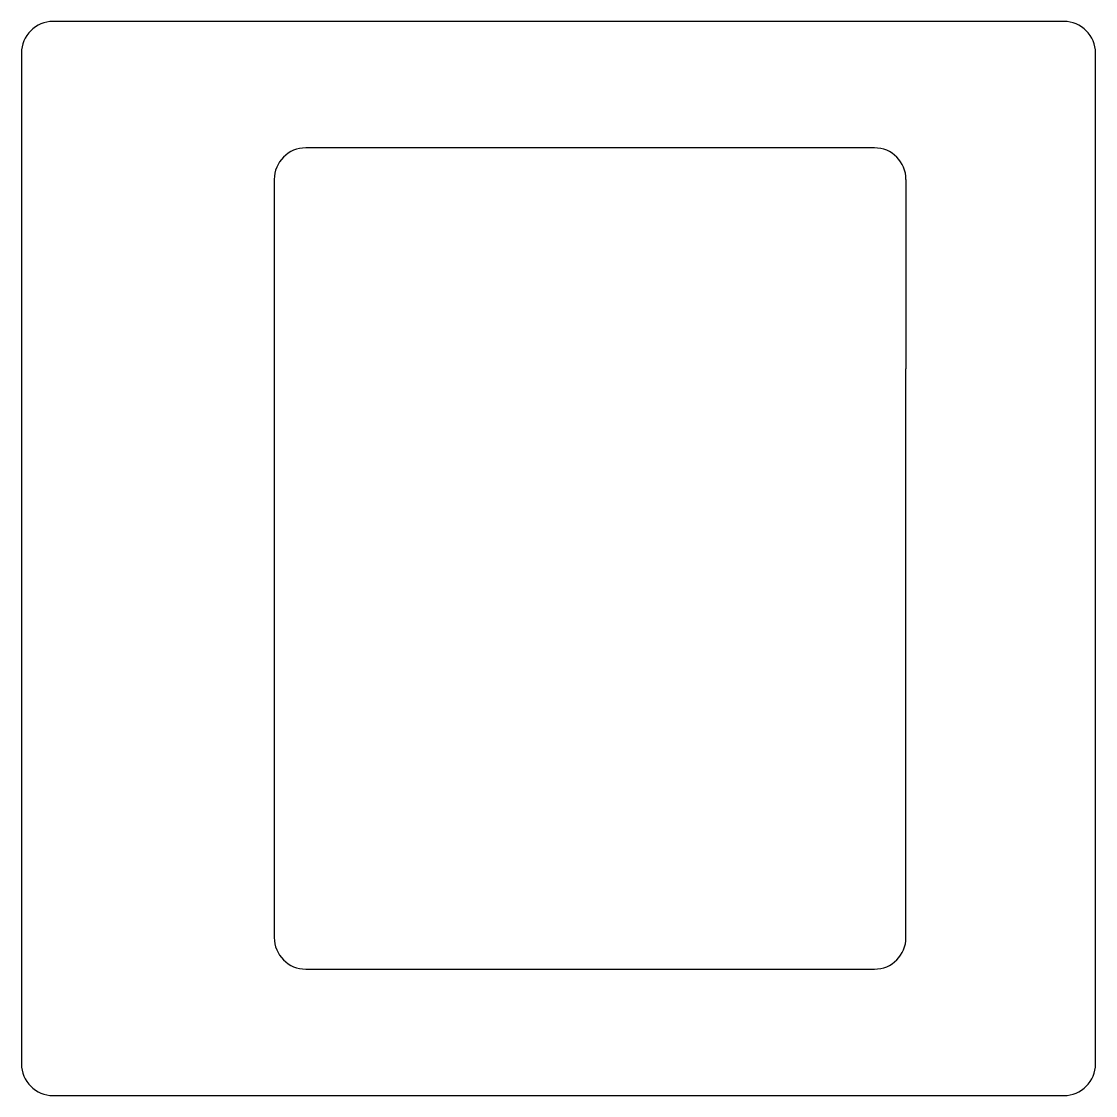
# Model space of a CAD drawing. Header units: millimetres. Extents: x 0 to 170, y 0 to 170.
import ezdxf

# ---------------------------------------------------------------- set-up
doc = ezdxf.new("R2010")
doc.units = ezdxf.units.MM
doc.header["$MEASUREMENT"] = 0

msp = doc.modelspace()

# ---------------------------------------------------------------- linework, layer by layer
for p, q in [((165, 170), (5, 170)), ((0, 165), (0, 5)), ((170, 5), (170, 165)), ((135, 150), (45, 150)), ((40, 145), (40, 115)), ((140, 145), (140, 115)), ((40, 115), (40, 25)), ((140, 25), (140, 115)), ((45, 20), (135, 20)), ((5, 0), (165, 0))]:
    msp.add_line(p, q)
for centre, start, end in [((5, 165), 90, 180), ((165, 165), 0, 90), ((45, 145), 90, 180), ((135, 145), 0, 90), ((45, 25), 180, 270), ((135, 25), 270, 0), ((5, 5), 180, 270), ((165, 5), 270, 0)]:
    msp.add_arc(centre, 5, start, end)

doc.saveas('drawing.dxf')
